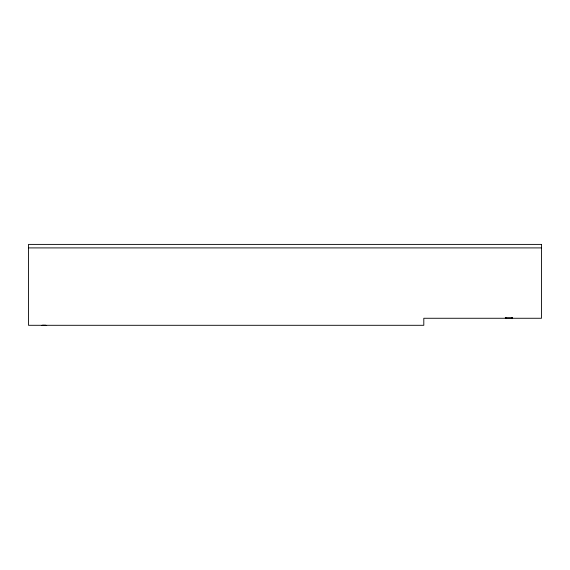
<?xml version="1.0" encoding="UTF-8"?>
<svg xmlns="http://www.w3.org/2000/svg" width="570" height="570" viewBox="0 0 570 570"><rect width="100%" height="100%" fill="white"/><g stroke="black" fill="none" stroke-linecap="round" stroke-linejoin="round"><path stroke-width="0.85" d="M512.259 317.825L511.653 318.267M512.188 317.825L511.532 318.267M42.494 325.313L41.567 325.491L46.704 325.541L41.631 325.555L46.533 325.442L42.494 325.313L45.892 325.263M46.348 325.484L42.864 325.498M28.5 247.907L541.5 247.907M505.262 317.825L512.48 317.825M506.21 318.267L505.554 317.825L506.089 318.267M541.5 244.402L28.5 244.402L28.5 325.299L423.802 325.299L423.802 318.267L541.5 318.267L541.5 244.402"/></g></svg>
